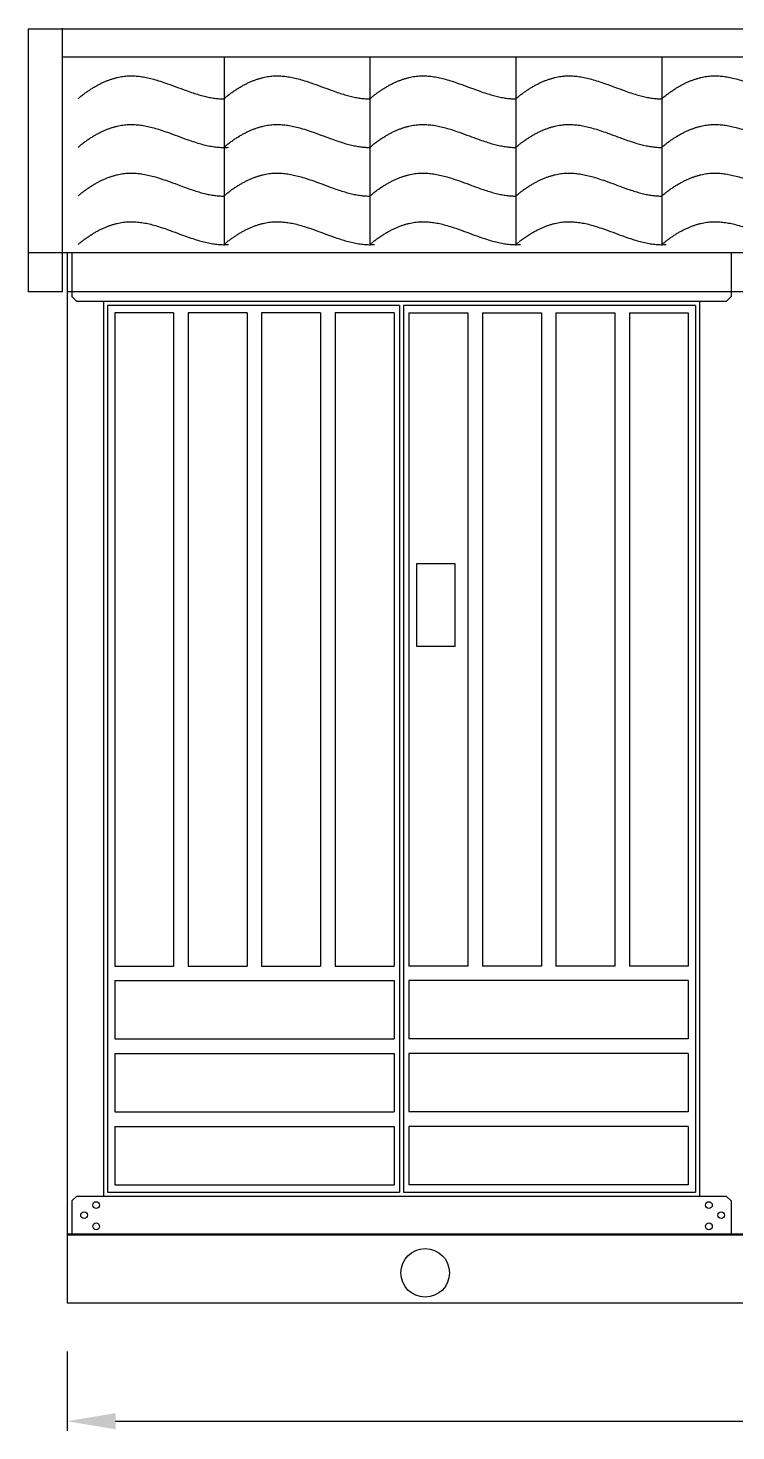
# Model space of a CAD drawing. Extents: x 1225 to 6895, y 909 to 1228.
# Drawn here: x 4666.8 to 4703.1, y 1106.9 to 1179 of the extents above; entities that cross this region are included whole.
import ezdxf

# ---------------------------------------------------------------- set-up
doc = ezdxf.new("R2010")
doc.units = 0
doc.layers.add('__2', color=6, linetype='CONTINUOUS')

msp = doc.modelspace()

# ---------------------------------------------------------------- linework, layer by layer
at = {"layer": '__2', "color": 7}
for p, q in [((4765.77, 1178.972), (4666.77, 1178.972)), ((4666.77, 1178.972), (4666.77, 1165.472)), ((4668.52, 1179.033), (4668.52, 1165.472)), ((4765.77, 1177.535), (4668.504, 1177.535)), ((4676.839, 1177.535), (4676.839, 1167.893)), ((4684.339, 1177.535), (4684.339, 1167.893)), ((4691.839, 1177.535), (4691.839, 1167.893)), ((4699.339, 1177.535), (4699.339, 1167.893)), ((4765.77, 1167.472), (4666.77, 1167.472)), ((4668.77, 1167.472), (4668.77, 1113.472)), ((4669.02, 1167.472), (4669.02, 1165.222)), ((4669.02, 1167.472), (4669.02, 1165.222)), ((4702.895, 1167.472), (4702.895, 1165.222)), ((4668.52, 1165.472), (4666.77, 1165.472)), ((4763.77, 1165.472), (4668.77, 1165.472)), ((4669.27, 1164.972), (4669.02, 1165.222)), ((4702.645, 1164.972), (4702.895, 1165.222)), ((4702.645, 1164.972), (4669.27, 1164.972)), ((4670.645, 1164.972), (4670.645, 1118.972)), ((4685.857, 1164.772), (4670.845, 1164.772)), ((4670.845, 1164.772), (4670.845, 1119.172)), ((4671.22, 1164.397), (4671.22, 1130.797)), ((4674.245, 1164.397), (4671.22, 1164.397)), ((4674.245, 1164.397), (4674.245, 1130.797)), ((4674.995, 1164.397), (4674.995, 1130.797)), ((4678.02, 1164.397), (4674.995, 1164.397)), ((4678.02, 1164.397), (4678.02, 1130.797)), ((4681.795, 1164.397), (4678.77, 1164.397)), ((4678.77, 1164.397), (4678.77, 1130.797)), ((4681.795, 1164.397), (4681.795, 1130.797)), ((4682.545, 1164.397), (4682.545, 1130.797)), ((4685.582, 1164.397), (4682.545, 1164.397)), ((4685.582, 1164.397), (4685.582, 1130.797)), ((4685.857, 1164.772), (4685.857, 1119.172)), ((4686.057, 1164.772), (4686.057, 1119.172)), ((4701.07, 1164.772), (4686.057, 1164.772)), ((4686.332, 1164.397), (4686.332, 1130.797)), ((4686.332, 1164.397), (4689.37, 1164.397)), ((4689.37, 1164.397), (4689.37, 1130.797)), ((4690.12, 1164.397), (4690.12, 1130.797)), ((4690.12, 1164.397), (4693.145, 1164.397)), ((4693.145, 1164.397), (4693.145, 1130.797)), ((4693.895, 1164.397), (4693.895, 1130.797)), ((4693.895, 1164.397), (4696.92, 1164.397)), ((4696.92, 1164.397), (4696.92, 1130.797)), ((4697.67, 1164.397), (4697.67, 1130.797)), ((4697.67, 1164.397), (4700.695, 1164.397)), ((4700.695, 1164.397), (4700.695, 1130.797)), ((4701.07, 1164.772), (4701.07, 1119.172)), ((4701.27, 1164.972), (4701.27, 1118.972)), ((4686.722, 1151.489), (4686.722, 1147.239)), ((4688.722, 1151.489), (4686.722, 1151.489)), ((4688.722, 1147.239), (4688.722, 1151.489)), ((4686.722, 1147.239), (4688.722, 1147.239)), ((4671.22, 1130.797), (4674.245, 1130.797)), ((4674.995, 1130.797), (4678.02, 1130.797)), ((4678.77, 1130.797), (4681.795, 1130.797)), ((4682.545, 1130.797), (4685.582, 1130.797)), ((4689.37, 1130.797), (4686.332, 1130.797)), ((4693.145, 1130.797), (4690.12, 1130.797)), ((4696.92, 1130.797), (4693.895, 1130.797)), ((4700.695, 1130.797), (4697.67, 1130.797)), ((4671.22, 1130.047), (4685.582, 1130.047)), ((4671.22, 1130.047), (4671.22, 1127.047)), ((4685.582, 1130.047), (4685.582, 1127.047)), ((4686.332, 1130.047), (4686.332, 1127.047)), ((4700.695, 1130.047), (4686.332, 1130.047)), ((4700.695, 1130.047), (4700.695, 1127.047)), ((4671.22, 1127.047), (4685.582, 1127.047)), ((4700.695, 1127.047), (4686.332, 1127.047)), ((4671.22, 1126.297), (4685.582, 1126.297)), ((4671.22, 1126.297), (4671.22, 1123.297)), ((4685.582, 1126.297), (4685.582, 1123.297)), ((4700.695, 1126.297), (4686.332, 1126.297)), ((4686.332, 1126.297), (4686.332, 1123.297)), ((4700.695, 1126.297), (4700.695, 1123.297)), ((4671.22, 1123.297), (4685.582, 1123.297)), ((4700.695, 1123.297), (4686.332, 1123.297)), ((4671.22, 1122.547), (4685.582, 1122.547)), ((4671.22, 1122.547), (4671.22, 1119.547)), ((4685.582, 1122.547), (4685.582, 1119.547)), ((4700.695, 1122.547), (4686.332, 1122.547)), ((4686.332, 1122.547), (4686.332, 1119.547)), ((4700.695, 1122.547), (4700.695, 1119.547)), ((4668.77, 1118.972), (4668.77, 1116.972)), ((4669.02, 1118.722), (4669.27, 1118.972)), ((4669.27, 1118.972), (4702.645, 1118.972)), ((4669.27, 1118.972), (4702.645, 1118.972)), ((4670.845, 1119.172), (4685.857, 1119.172)), ((4671.22, 1119.547), (4685.582, 1119.547)), ((4686.057, 1119.172), (4701.07, 1119.172)), ((4700.695, 1119.547), (4686.332, 1119.547)), ((4702.895, 1118.722), (4702.645, 1118.972)), ((4669.02, 1118.722), (4669.02, 1116.972)), ((4702.895, 1118.722), (4702.895, 1116.972)), ((4668.77, 1117.022), (4763.77, 1117.022)), ((4668.77, 1117.022), (4763.77, 1117.022)), ((4668.77, 1116.972), (4763.77, 1116.972)), ((4668.77, 1116.972), (4763.77, 1116.972)), ((4701.27, 1117.022), (4701.27, 1116.972)), ((4668.77, 1113.472), (4763.77, 1113.472))]:
    msp.add_line(p, q, dxfattribs=at)
at = {"layer": '__2'}
for p, q in [((4668.77, 1110.972), (4668.77, 1106.891)), ((4671.27, 1107.391), (4710.017, 1107.391))]:
    msp.add_line(p, q, dxfattribs=at)
at = {"layer": '__2', "color": 7}
for centre, radius in [((4670.272, 1118.506), 0.172), ((4701.758, 1118.506), 0.172), ((4669.646, 1117.988), 0.172), ((4670.272, 1117.413), 0.172), ((4701.758, 1117.413), 0.172), ((4702.383, 1117.988), 0.172), ((4687.176, 1115.021), 1.249)]:
    msp.add_circle(centre, radius, dxfattribs=at)
at = {"layer": '__2'}
for points, knots in [([(4669.339, 1175.403), (4669.387, 1175.443), (4669.484, 1175.525), (4669.633, 1175.641), (4669.784, 1175.752), (4669.938, 1175.856), (4670.093, 1175.955), (4670.25, 1176.047), (4670.407, 1176.132), (4670.564, 1176.21), (4670.721, 1176.281), (4670.878, 1176.344), (4671.034, 1176.4), (4671.189, 1176.448), (4671.342, 1176.489), (4671.494, 1176.522), (4671.645, 1176.547), (4671.788, 1176.563), (4671.926, 1176.573), (4672.059, 1176.576), (4672.194, 1176.573), (4672.332, 1176.565), (4672.473, 1176.552), (4672.669, 1176.525), (4672.921, 1176.478), (4673.238, 1176.399), (4673.578, 1176.296), (4673.985, 1176.157), (4674.432, 1175.99), (4674.866, 1175.829), (4675.233, 1175.701), (4675.54, 1175.604), (4675.824, 1175.527), (4676.093, 1175.467), (4676.352, 1175.424), (4676.599, 1175.398), (4676.76, 1175.395), (4676.839, 1175.393)], [0, 0, 0, 0, 0.189396, 0.378301, 0.566116, 0.752301, 0.936321, 1.117982, 1.296825, 1.472626, 1.64468, 1.813418, 1.97885, 2.141033, 2.299847, 2.455499, 2.608095, 2.757785, 2.888404, 3.021068, 3.156191, 3.294322, 3.435778, 3.581339, 3.887135, 4.205762, 4.558603, 4.953355, 5.49728, 5.987329, 6.343886, 6.663033, 6.951763, 7.229244, 7.489452, 7.73661, 7.973697, 7.973697, 7.973697, 7.973697]), ([(4676.839, 1175.403), (4676.887, 1175.443), (4676.984, 1175.525), (4677.133, 1175.641), (4677.284, 1175.752), (4677.438, 1175.856), (4677.593, 1175.955), (4677.75, 1176.047), (4677.907, 1176.132), (4678.064, 1176.21), (4678.221, 1176.281), (4678.378, 1176.344), (4678.534, 1176.4), (4678.689, 1176.448), (4678.842, 1176.489), (4678.994, 1176.522), (4679.145, 1176.547), (4679.288, 1176.563), (4679.426, 1176.573), (4679.559, 1176.576), (4679.694, 1176.573), (4679.832, 1176.565), (4679.973, 1176.552), (4680.169, 1176.525), (4680.421, 1176.478), (4680.738, 1176.399), (4681.078, 1176.296), (4681.485, 1176.157), (4681.932, 1175.99), (4682.366, 1175.829), (4682.733, 1175.701), (4683.04, 1175.604), (4683.324, 1175.527), (4683.593, 1175.467), (4683.852, 1175.424), (4684.099, 1175.398), (4684.26, 1175.395), (4684.339, 1175.393)], [0, 0, 0, 0, 0.189396, 0.378301, 0.566116, 0.752301, 0.936321, 1.117982, 1.296825, 1.472626, 1.64468, 1.813418, 1.97885, 2.141033, 2.299847, 2.455499, 2.608095, 2.757785, 2.888404, 3.021068, 3.156191, 3.294322, 3.435778, 3.581339, 3.887135, 4.205762, 4.558603, 4.953355, 5.49728, 5.987329, 6.343886, 6.663033, 6.951763, 7.229244, 7.489452, 7.73661, 7.973697, 7.973697, 7.973697, 7.973697]), ([(4684.339, 1175.403), (4684.387, 1175.443), (4684.484, 1175.525), (4684.633, 1175.641), (4684.784, 1175.752), (4684.938, 1175.856), (4685.093, 1175.955), (4685.25, 1176.047), (4685.407, 1176.132), (4685.564, 1176.21), (4685.721, 1176.281), (4685.878, 1176.344), (4686.034, 1176.4), (4686.189, 1176.448), (4686.342, 1176.489), (4686.494, 1176.522), (4686.645, 1176.547), (4686.788, 1176.563), (4686.926, 1176.573), (4687.059, 1176.576), (4687.194, 1176.573), (4687.332, 1176.565), (4687.473, 1176.552), (4687.669, 1176.525), (4687.921, 1176.478), (4688.238, 1176.399), (4688.578, 1176.296), (4688.985, 1176.157), (4689.432, 1175.99), (4689.866, 1175.829), (4690.233, 1175.701), (4690.54, 1175.604), (4690.824, 1175.527), (4691.093, 1175.467), (4691.352, 1175.424), (4691.599, 1175.398), (4691.76, 1175.395), (4691.839, 1175.393)], [0, 0, 0, 0, 0.189396, 0.378301, 0.566116, 0.752301, 0.936321, 1.117982, 1.296825, 1.472626, 1.64468, 1.813418, 1.97885, 2.141033, 2.299847, 2.455499, 2.608095, 2.757785, 2.888404, 3.021068, 3.156191, 3.294322, 3.435778, 3.581339, 3.887135, 4.205762, 4.558603, 4.953355, 5.49728, 5.987329, 6.343886, 6.663033, 6.951763, 7.229244, 7.489452, 7.73661, 7.973697, 7.973697, 7.973697, 7.973697]), ([(4691.839, 1175.403), (4691.887, 1175.443), (4691.984, 1175.525), (4692.133, 1175.641), (4692.284, 1175.752), (4692.438, 1175.856), (4692.593, 1175.955), (4692.75, 1176.047), (4692.907, 1176.132), (4693.064, 1176.21), (4693.221, 1176.281), (4693.378, 1176.344), (4693.534, 1176.4), (4693.689, 1176.448), (4693.842, 1176.489), (4693.994, 1176.522), (4694.145, 1176.547), (4694.288, 1176.563), (4694.426, 1176.573), (4694.559, 1176.576), (4694.694, 1176.573), (4694.832, 1176.565), (4694.973, 1176.552), (4695.169, 1176.525), (4695.421, 1176.478), (4695.738, 1176.399), (4696.078, 1176.296), (4696.485, 1176.157), (4696.932, 1175.99), (4697.366, 1175.829), (4697.733, 1175.701), (4698.04, 1175.604), (4698.324, 1175.527), (4698.593, 1175.467), (4698.852, 1175.424), (4699.099, 1175.398), (4699.26, 1175.395), (4699.339, 1175.393)], [0, 0, 0, 0, 0.189396, 0.378301, 0.566116, 0.752301, 0.936321, 1.117982, 1.296825, 1.472626, 1.64468, 1.813418, 1.97885, 2.141033, 2.299847, 2.455499, 2.608095, 2.757785, 2.888404, 3.021068, 3.156191, 3.294322, 3.435778, 3.581339, 3.887135, 4.205762, 4.558603, 4.953355, 5.49728, 5.987329, 6.343886, 6.663033, 6.951763, 7.229244, 7.489452, 7.73661, 7.973697, 7.973697, 7.973697, 7.973697]), ([(4699.339, 1175.403), (4699.387, 1175.443), (4699.484, 1175.525), (4699.633, 1175.641), (4699.784, 1175.752), (4699.938, 1175.856), (4700.093, 1175.955), (4700.25, 1176.047), (4700.407, 1176.132), (4700.564, 1176.21), (4700.721, 1176.281), (4700.878, 1176.344), (4701.034, 1176.4), (4701.189, 1176.448), (4701.342, 1176.489), (4701.494, 1176.522), (4701.645, 1176.547), (4701.788, 1176.563), (4701.926, 1176.573), (4702.059, 1176.576), (4702.194, 1176.573), (4702.332, 1176.565), (4702.473, 1176.552), (4702.669, 1176.525), (4702.921, 1176.478), (4703.238, 1176.399), (4703.578, 1176.296), (4703.985, 1176.157), (4704.432, 1175.99), (4704.866, 1175.829), (4705.233, 1175.701), (4705.54, 1175.604), (4705.824, 1175.527), (4706.093, 1175.467), (4706.352, 1175.424), (4706.599, 1175.398), (4706.76, 1175.395), (4706.839, 1175.393)], [0, 0, 0, 0, 0.189396, 0.378301, 0.566116, 0.752301, 0.936321, 1.117982, 1.296825, 1.472626, 1.64468, 1.813418, 1.97885, 2.141033, 2.299847, 2.455499, 2.608095, 2.757785, 2.888404, 3.021068, 3.156191, 3.294322, 3.435778, 3.581339, 3.887135, 4.205762, 4.558603, 4.953355, 5.49728, 5.987329, 6.343886, 6.663033, 6.951763, 7.229244, 7.489452, 7.73661, 7.973697, 7.973697, 7.973697, 7.973697]), ([(4669.339, 1172.903), (4669.387, 1172.943), (4669.484, 1173.025), (4669.633, 1173.141), (4669.784, 1173.252), (4669.938, 1173.356), (4670.093, 1173.455), (4670.25, 1173.547), (4670.407, 1173.632), (4670.564, 1173.71), (4670.721, 1173.781), (4670.878, 1173.844), (4671.034, 1173.9), (4671.189, 1173.948), (4671.342, 1173.989), (4671.494, 1174.022), (4671.645, 1174.047), (4671.788, 1174.063), (4671.926, 1174.073), (4672.059, 1174.076), (4672.194, 1174.073), (4672.332, 1174.065), (4672.473, 1174.052), (4672.669, 1174.025), (4672.921, 1173.978), (4673.238, 1173.899), (4673.578, 1173.796), (4673.985, 1173.657), (4674.446, 1173.485), (4674.906, 1173.314), (4675.308, 1173.176), (4675.644, 1173.074), (4675.956, 1172.995), (4676.205, 1172.947), (4676.398, 1172.92), (4676.538, 1172.905), (4676.674, 1172.896), (4676.807, 1172.893), (4676.938, 1172.894), (4677.025, 1172.9), (4677.068, 1172.903)], [0, 0, 0, 0, 0.189396, 0.378301, 0.566116, 0.752301, 0.936321, 1.117982, 1.296825, 1.472626, 1.64468, 1.813418, 1.97885, 2.141033, 2.299847, 2.455499, 2.608095, 2.757785, 2.888404, 3.021068, 3.156191, 3.294322, 3.435778, 3.581339, 3.887135, 4.205762, 4.558603, 4.953355, 5.49728, 6.034212, 6.423971, 6.772441, 7.087193, 7.389305, 7.533106, 7.672835, 7.80925, 7.942656, 8.073582, 8.202425, 8.202425, 8.202425, 8.202425]), ([(4676.839, 1172.903), (4676.887, 1172.943), (4676.984, 1173.025), (4677.133, 1173.141), (4677.284, 1173.252), (4677.438, 1173.356), (4677.593, 1173.455), (4677.75, 1173.547), (4677.907, 1173.632), (4678.064, 1173.71), (4678.221, 1173.781), (4678.378, 1173.844), (4678.534, 1173.9), (4678.689, 1173.948), (4678.842, 1173.989), (4678.994, 1174.022), (4679.145, 1174.047), (4679.288, 1174.063), (4679.426, 1174.073), (4679.559, 1174.076), (4679.694, 1174.073), (4679.832, 1174.065), (4679.973, 1174.052), (4680.169, 1174.025), (4680.421, 1173.978), (4680.738, 1173.899), (4681.078, 1173.796), (4681.485, 1173.657), (4681.932, 1173.49), (4682.366, 1173.329), (4682.733, 1173.201), (4683.04, 1173.104), (4683.324, 1173.027), (4683.593, 1172.967), (4683.852, 1172.924), (4684.099, 1172.898), (4684.26, 1172.895), (4684.339, 1172.893)], [0, 0, 0, 0, 0.189396, 0.378301, 0.566116, 0.752301, 0.936321, 1.117982, 1.296825, 1.472626, 1.64468, 1.813418, 1.97885, 2.141033, 2.299847, 2.455499, 2.608095, 2.757785, 2.888404, 3.021068, 3.156191, 3.294322, 3.435778, 3.581339, 3.887135, 4.205762, 4.558603, 4.953355, 5.49728, 5.987329, 6.343886, 6.663033, 6.951763, 7.229244, 7.489452, 7.73661, 7.973697, 7.973697, 7.973697, 7.973697]), ([(4684.339, 1172.903), (4684.387, 1172.943), (4684.484, 1173.025), (4684.633, 1173.141), (4684.784, 1173.252), (4684.938, 1173.356), (4685.093, 1173.455), (4685.25, 1173.547), (4685.407, 1173.632), (4685.564, 1173.71), (4685.721, 1173.781), (4685.878, 1173.844), (4686.034, 1173.9), (4686.189, 1173.948), (4686.342, 1173.989), (4686.494, 1174.022), (4686.645, 1174.047), (4686.788, 1174.063), (4686.926, 1174.073), (4687.059, 1174.076), (4687.194, 1174.073), (4687.332, 1174.065), (4687.473, 1174.052), (4687.669, 1174.025), (4687.921, 1173.978), (4688.238, 1173.899), (4688.578, 1173.796), (4688.985, 1173.657), (4689.432, 1173.49), (4689.866, 1173.329), (4690.233, 1173.201), (4690.54, 1173.104), (4690.824, 1173.027), (4691.093, 1172.967), (4691.352, 1172.924), (4691.599, 1172.898), (4691.76, 1172.895), (4691.839, 1172.893)], [0, 0, 0, 0, 0.189396, 0.378301, 0.566116, 0.752301, 0.936321, 1.117982, 1.296825, 1.472626, 1.64468, 1.813418, 1.97885, 2.141033, 2.299847, 2.455499, 2.608095, 2.757785, 2.888404, 3.021068, 3.156191, 3.294322, 3.435778, 3.581339, 3.887135, 4.205762, 4.558603, 4.953355, 5.49728, 5.987329, 6.343886, 6.663033, 6.951763, 7.229244, 7.489452, 7.73661, 7.973697, 7.973697, 7.973697, 7.973697]), ([(4691.839, 1172.903), (4691.887, 1172.943), (4691.984, 1173.025), (4692.133, 1173.141), (4692.284, 1173.252), (4692.438, 1173.356), (4692.593, 1173.455), (4692.75, 1173.547), (4692.907, 1173.632), (4693.064, 1173.71), (4693.221, 1173.781), (4693.378, 1173.844), (4693.534, 1173.9), (4693.689, 1173.948), (4693.842, 1173.989), (4693.994, 1174.022), (4694.145, 1174.047), (4694.288, 1174.063), (4694.426, 1174.073), (4694.559, 1174.076), (4694.694, 1174.073), (4694.832, 1174.065), (4694.973, 1174.052), (4695.169, 1174.025), (4695.421, 1173.978), (4695.738, 1173.899), (4696.078, 1173.796), (4696.485, 1173.657), (4696.932, 1173.49), (4697.366, 1173.329), (4697.733, 1173.201), (4698.04, 1173.104), (4698.324, 1173.027), (4698.593, 1172.967), (4698.852, 1172.924), (4699.099, 1172.898), (4699.26, 1172.895), (4699.339, 1172.893)], [0, 0, 0, 0, 0.189396, 0.378301, 0.566116, 0.752301, 0.936321, 1.117982, 1.296825, 1.472626, 1.64468, 1.813418, 1.97885, 2.141033, 2.299847, 2.455499, 2.608095, 2.757785, 2.888404, 3.021068, 3.156191, 3.294322, 3.435778, 3.581339, 3.887135, 4.205762, 4.558603, 4.953355, 5.49728, 5.987329, 6.343886, 6.663033, 6.951763, 7.229244, 7.489452, 7.73661, 7.973697, 7.973697, 7.973697, 7.973697]), ([(4699.339, 1172.903), (4699.387, 1172.943), (4699.484, 1173.025), (4699.633, 1173.141), (4699.784, 1173.252), (4699.938, 1173.356), (4700.093, 1173.455), (4700.25, 1173.547), (4700.407, 1173.632), (4700.564, 1173.71), (4700.721, 1173.781), (4700.878, 1173.844), (4701.034, 1173.9), (4701.189, 1173.948), (4701.342, 1173.989), (4701.494, 1174.022), (4701.645, 1174.047), (4701.788, 1174.063), (4701.926, 1174.073), (4702.059, 1174.076), (4702.194, 1174.073), (4702.332, 1174.065), (4702.473, 1174.052), (4702.669, 1174.025), (4702.921, 1173.978), (4703.238, 1173.899), (4703.578, 1173.796), (4703.985, 1173.657), (4704.432, 1173.49), (4704.866, 1173.329), (4705.233, 1173.201), (4705.54, 1173.104), (4705.824, 1173.027), (4706.093, 1172.967), (4706.352, 1172.924), (4706.599, 1172.898), (4706.76, 1172.895), (4706.839, 1172.893)], [0, 0, 0, 0, 0.189396, 0.378301, 0.566116, 0.752301, 0.936321, 1.117982, 1.296825, 1.472626, 1.64468, 1.813418, 1.97885, 2.141033, 2.299847, 2.455499, 2.608095, 2.757785, 2.888404, 3.021068, 3.156191, 3.294322, 3.435778, 3.581339, 3.887135, 4.205762, 4.558603, 4.953355, 5.49728, 5.987329, 6.343886, 6.663033, 6.951763, 7.229244, 7.489452, 7.73661, 7.973697, 7.973697, 7.973697, 7.973697]), ([(4669.339, 1170.403), (4669.387, 1170.443), (4669.484, 1170.525), (4669.633, 1170.641), (4669.784, 1170.752), (4669.938, 1170.856), (4670.093, 1170.955), (4670.25, 1171.047), (4670.407, 1171.132), (4670.564, 1171.21), (4670.721, 1171.281), (4670.878, 1171.344), (4671.034, 1171.4), (4671.189, 1171.448), (4671.342, 1171.489), (4671.494, 1171.522), (4671.645, 1171.547), (4671.788, 1171.563), (4671.926, 1171.573), (4672.059, 1171.576), (4672.194, 1171.573), (4672.332, 1171.565), (4672.473, 1171.552), (4672.669, 1171.525), (4672.921, 1171.478), (4673.238, 1171.399), (4673.578, 1171.296), (4673.985, 1171.157), (4674.432, 1170.99), (4674.866, 1170.829), (4675.233, 1170.701), (4675.54, 1170.604), (4675.824, 1170.527), (4676.093, 1170.467), (4676.352, 1170.424), (4676.599, 1170.398), (4676.76, 1170.395), (4676.839, 1170.393)], [0, 0, 0, 0, 0.189396, 0.378301, 0.566116, 0.752301, 0.936321, 1.117982, 1.296825, 1.472626, 1.64468, 1.813418, 1.97885, 2.141033, 2.299847, 2.455499, 2.608095, 2.757785, 2.888404, 3.021068, 3.156191, 3.294322, 3.435778, 3.581339, 3.887135, 4.205762, 4.558603, 4.953355, 5.49728, 5.987329, 6.343886, 6.663033, 6.951763, 7.229244, 7.489452, 7.73661, 7.973697, 7.973697, 7.973697, 7.973697]), ([(4676.839, 1170.403), (4676.887, 1170.443), (4676.984, 1170.525), (4677.133, 1170.641), (4677.284, 1170.752), (4677.438, 1170.856), (4677.593, 1170.955), (4677.75, 1171.047), (4677.907, 1171.132), (4678.064, 1171.21), (4678.221, 1171.281), (4678.378, 1171.344), (4678.534, 1171.4), (4678.689, 1171.448), (4678.842, 1171.489), (4678.994, 1171.522), (4679.145, 1171.547), (4679.288, 1171.563), (4679.426, 1171.573), (4679.559, 1171.576), (4679.694, 1171.573), (4679.832, 1171.565), (4679.973, 1171.552), (4680.169, 1171.525), (4680.421, 1171.478), (4680.738, 1171.399), (4681.078, 1171.296), (4681.485, 1171.157), (4681.932, 1170.99), (4682.366, 1170.829), (4682.733, 1170.701), (4683.04, 1170.604), (4683.324, 1170.527), (4683.593, 1170.467), (4683.852, 1170.424), (4684.099, 1170.398), (4684.26, 1170.395), (4684.339, 1170.393)], [0, 0, 0, 0, 0.189396, 0.378301, 0.566116, 0.752301, 0.936321, 1.117982, 1.296825, 1.472626, 1.64468, 1.813418, 1.97885, 2.141033, 2.299847, 2.455499, 2.608095, 2.757785, 2.888404, 3.021068, 3.156191, 3.294322, 3.435778, 3.581339, 3.887135, 4.205762, 4.558603, 4.953355, 5.49728, 5.987329, 6.343886, 6.663033, 6.951763, 7.229244, 7.489452, 7.73661, 7.973697, 7.973697, 7.973697, 7.973697]), ([(4684.339, 1170.403), (4684.387, 1170.443), (4684.484, 1170.525), (4684.633, 1170.641), (4684.784, 1170.752), (4684.938, 1170.856), (4685.093, 1170.955), (4685.25, 1171.047), (4685.407, 1171.132), (4685.564, 1171.21), (4685.721, 1171.281), (4685.878, 1171.344), (4686.034, 1171.4), (4686.189, 1171.448), (4686.342, 1171.489), (4686.494, 1171.522), (4686.645, 1171.547), (4686.788, 1171.563), (4686.926, 1171.573), (4687.059, 1171.576), (4687.194, 1171.573), (4687.332, 1171.565), (4687.473, 1171.552), (4687.669, 1171.525), (4687.921, 1171.478), (4688.238, 1171.399), (4688.578, 1171.296), (4688.985, 1171.157), (4689.432, 1170.99), (4689.866, 1170.829), (4690.233, 1170.701), (4690.54, 1170.604), (4690.824, 1170.527), (4691.093, 1170.467), (4691.352, 1170.424), (4691.599, 1170.398), (4691.76, 1170.395), (4691.839, 1170.393)], [0, 0, 0, 0, 0.189396, 0.378301, 0.566116, 0.752301, 0.936321, 1.117982, 1.296825, 1.472626, 1.64468, 1.813418, 1.97885, 2.141033, 2.299847, 2.455499, 2.608095, 2.757785, 2.888404, 3.021068, 3.156191, 3.294322, 3.435778, 3.581339, 3.887135, 4.205762, 4.558603, 4.953355, 5.49728, 5.987329, 6.343886, 6.663033, 6.951763, 7.229244, 7.489452, 7.73661, 7.973697, 7.973697, 7.973697, 7.973697]), ([(4691.839, 1170.403), (4691.887, 1170.443), (4691.984, 1170.525), (4692.133, 1170.641), (4692.284, 1170.752), (4692.438, 1170.856), (4692.593, 1170.955), (4692.75, 1171.047), (4692.907, 1171.132), (4693.064, 1171.21), (4693.221, 1171.281), (4693.378, 1171.344), (4693.534, 1171.4), (4693.689, 1171.448), (4693.842, 1171.489), (4693.994, 1171.522), (4694.145, 1171.547), (4694.288, 1171.563), (4694.426, 1171.573), (4694.559, 1171.576), (4694.694, 1171.573), (4694.832, 1171.565), (4694.973, 1171.552), (4695.169, 1171.525), (4695.421, 1171.478), (4695.738, 1171.399), (4696.078, 1171.296), (4696.485, 1171.157), (4696.932, 1170.99), (4697.366, 1170.829), (4697.733, 1170.701), (4698.04, 1170.604), (4698.324, 1170.527), (4698.593, 1170.467), (4698.852, 1170.424), (4699.099, 1170.398), (4699.26, 1170.395), (4699.339, 1170.393)], [0, 0, 0, 0, 0.189396, 0.378301, 0.566116, 0.752301, 0.936321, 1.117982, 1.296825, 1.472626, 1.64468, 1.813418, 1.97885, 2.141033, 2.299847, 2.455499, 2.608095, 2.757785, 2.888404, 3.021068, 3.156191, 3.294322, 3.435778, 3.581339, 3.887135, 4.205762, 4.558603, 4.953355, 5.49728, 5.987329, 6.343886, 6.663033, 6.951763, 7.229244, 7.489452, 7.73661, 7.973697, 7.973697, 7.973697, 7.973697]), ([(4699.339, 1170.403), (4699.387, 1170.443), (4699.484, 1170.525), (4699.633, 1170.641), (4699.784, 1170.752), (4699.938, 1170.856), (4700.093, 1170.955), (4700.25, 1171.047), (4700.407, 1171.132), (4700.564, 1171.21), (4700.721, 1171.281), (4700.878, 1171.344), (4701.034, 1171.4), (4701.189, 1171.448), (4701.342, 1171.489), (4701.494, 1171.522), (4701.645, 1171.547), (4701.788, 1171.563), (4701.926, 1171.573), (4702.059, 1171.576), (4702.194, 1171.573), (4702.332, 1171.565), (4702.473, 1171.552), (4702.669, 1171.525), (4702.921, 1171.478), (4703.238, 1171.399), (4703.578, 1171.296), (4703.985, 1171.157), (4704.432, 1170.99), (4704.866, 1170.829), (4705.233, 1170.701), (4705.54, 1170.604), (4705.824, 1170.527), (4706.093, 1170.467), (4706.352, 1170.424), (4706.599, 1170.398), (4706.76, 1170.395), (4706.839, 1170.393)], [0, 0, 0, 0, 0.189396, 0.378301, 0.566116, 0.752301, 0.936321, 1.117982, 1.296825, 1.472626, 1.64468, 1.813418, 1.97885, 2.141033, 2.299847, 2.455499, 2.608095, 2.757785, 2.888404, 3.021068, 3.156191, 3.294322, 3.435778, 3.581339, 3.887135, 4.205762, 4.558603, 4.953355, 5.49728, 5.987329, 6.343886, 6.663033, 6.951763, 7.229244, 7.489452, 7.73661, 7.973697, 7.973697, 7.973697, 7.973697]), ([(4669.339, 1167.903), (4669.387, 1167.943), (4669.484, 1168.025), (4669.633, 1168.141), (4669.784, 1168.252), (4669.938, 1168.356), (4670.093, 1168.455), (4670.25, 1168.547), (4670.407, 1168.632), (4670.564, 1168.71), (4670.721, 1168.781), (4670.878, 1168.844), (4671.034, 1168.9), (4671.189, 1168.948), (4671.342, 1168.989), (4671.494, 1169.022), (4671.645, 1169.047), (4671.788, 1169.063), (4671.926, 1169.073), (4672.059, 1169.076), (4672.194, 1169.073), (4672.332, 1169.065), (4672.473, 1169.052), (4672.669, 1169.025), (4672.921, 1168.978), (4673.238, 1168.899), (4673.578, 1168.796), (4673.985, 1168.657), (4674.446, 1168.485), (4674.906, 1168.314), (4675.308, 1168.176), (4675.644, 1168.074), (4675.956, 1167.995), (4676.205, 1167.947), (4676.398, 1167.92), (4676.538, 1167.905), (4676.674, 1167.896), (4676.807, 1167.893), (4676.938, 1167.894), (4677.025, 1167.9), (4677.068, 1167.903)], [0, 0, 0, 0, 0.189396, 0.378301, 0.566116, 0.752301, 0.936321, 1.117982, 1.296825, 1.472626, 1.64468, 1.813418, 1.97885, 2.141033, 2.299847, 2.455499, 2.608095, 2.757785, 2.888404, 3.021068, 3.156191, 3.294322, 3.435778, 3.581339, 3.887135, 4.205762, 4.558603, 4.953355, 5.49728, 6.034212, 6.423971, 6.772441, 7.087193, 7.389305, 7.533106, 7.672835, 7.80925, 7.942656, 8.073582, 8.202425, 8.202425, 8.202425, 8.202425]), ([(4676.839, 1167.903), (4676.887, 1167.943), (4676.984, 1168.025), (4677.133, 1168.141), (4677.284, 1168.252), (4677.438, 1168.356), (4677.593, 1168.455), (4677.75, 1168.547), (4677.907, 1168.632), (4678.064, 1168.71), (4678.221, 1168.781), (4678.378, 1168.844), (4678.534, 1168.9), (4678.689, 1168.948), (4678.842, 1168.989), (4678.994, 1169.022), (4679.145, 1169.047), (4679.288, 1169.063), (4679.426, 1169.073), (4679.559, 1169.076), (4679.694, 1169.073), (4679.832, 1169.065), (4679.973, 1169.052), (4680.169, 1169.025), (4680.421, 1168.978), (4680.738, 1168.899), (4681.078, 1168.796), (4681.485, 1168.657), (4681.946, 1168.485), (4682.406, 1168.314), (4682.808, 1168.176), (4683.144, 1168.074), (4683.456, 1167.995), (4683.705, 1167.947), (4683.898, 1167.92), (4684.038, 1167.905), (4684.174, 1167.896), (4684.307, 1167.893), (4684.438, 1167.894), (4684.525, 1167.9), (4684.568, 1167.903)], [0, 0, 0, 0, 0.189396, 0.378301, 0.566116, 0.752301, 0.936321, 1.117982, 1.296825, 1.472626, 1.64468, 1.813418, 1.97885, 2.141033, 2.299847, 2.455499, 2.608095, 2.757785, 2.888404, 3.021068, 3.156191, 3.294322, 3.435778, 3.581339, 3.887135, 4.205762, 4.558603, 4.953355, 5.49728, 6.034212, 6.423971, 6.772441, 7.087193, 7.389305, 7.533106, 7.672835, 7.80925, 7.942656, 8.073582, 8.202425, 8.202425, 8.202425, 8.202425]), ([(4676.839, 1167.903), (4676.887, 1167.943), (4676.984, 1168.025), (4677.133, 1168.141), (4677.284, 1168.252), (4677.438, 1168.356), (4677.593, 1168.455), (4677.75, 1168.547), (4677.907, 1168.632), (4678.064, 1168.71), (4678.221, 1168.781), (4678.378, 1168.844), (4678.534, 1168.9), (4678.689, 1168.948), (4678.842, 1168.989), (4678.994, 1169.022), (4679.145, 1169.047), (4679.288, 1169.063), (4679.426, 1169.073), (4679.559, 1169.076), (4679.694, 1169.073), (4679.832, 1169.065), (4679.973, 1169.052), (4680.169, 1169.025), (4680.421, 1168.978), (4680.738, 1168.899), (4681.078, 1168.796), (4681.485, 1168.657), (4681.946, 1168.485), (4682.406, 1168.314), (4682.808, 1168.176), (4683.144, 1168.074), (4683.456, 1167.995), (4683.705, 1167.947), (4683.898, 1167.92), (4684.038, 1167.905), (4684.174, 1167.896), (4684.307, 1167.893), (4684.438, 1167.894), (4684.525, 1167.9), (4684.568, 1167.903)], [0, 0, 0, 0, 0.189396, 0.378301, 0.566116, 0.752301, 0.936321, 1.117982, 1.296825, 1.472626, 1.64468, 1.813418, 1.97885, 2.141033, 2.299847, 2.455499, 2.608095, 2.757785, 2.888404, 3.021068, 3.156191, 3.294322, 3.435778, 3.581339, 3.887135, 4.205762, 4.558603, 4.953355, 5.49728, 6.034212, 6.423971, 6.772441, 7.087193, 7.389305, 7.533106, 7.672835, 7.80925, 7.942656, 8.073582, 8.202425, 8.202425, 8.202425, 8.202425]), ([(4684.339, 1167.903), (4684.387, 1167.943), (4684.484, 1168.025), (4684.633, 1168.141), (4684.784, 1168.252), (4684.938, 1168.356), (4685.093, 1168.455), (4685.25, 1168.547), (4685.407, 1168.632), (4685.564, 1168.71), (4685.721, 1168.781), (4685.878, 1168.844), (4686.034, 1168.9), (4686.189, 1168.948), (4686.342, 1168.989), (4686.494, 1169.022), (4686.645, 1169.047), (4686.788, 1169.063), (4686.926, 1169.073), (4687.059, 1169.076), (4687.194, 1169.073), (4687.332, 1169.065), (4687.473, 1169.052), (4687.669, 1169.025), (4687.921, 1168.978), (4688.238, 1168.899), (4688.578, 1168.796), (4688.985, 1168.657), (4689.446, 1168.485), (4689.906, 1168.314), (4690.308, 1168.176), (4690.644, 1168.074), (4690.956, 1167.995), (4691.205, 1167.947), (4691.398, 1167.92), (4691.538, 1167.905), (4691.674, 1167.896), (4691.807, 1167.893), (4691.938, 1167.894), (4692.025, 1167.9), (4692.068, 1167.903)], [0, 0, 0, 0, 0.189396, 0.378301, 0.566116, 0.752301, 0.936321, 1.117982, 1.296825, 1.472626, 1.64468, 1.813418, 1.97885, 2.141033, 2.299847, 2.455499, 2.608095, 2.757785, 2.888404, 3.021068, 3.156191, 3.294322, 3.435778, 3.581339, 3.887135, 4.205762, 4.558603, 4.953355, 5.49728, 6.034212, 6.423971, 6.772441, 7.087193, 7.389305, 7.533106, 7.672835, 7.80925, 7.942656, 8.073582, 8.202425, 8.202425, 8.202425, 8.202425]), ([(4691.839, 1167.903), (4691.887, 1167.943), (4691.984, 1168.025), (4692.133, 1168.141), (4692.284, 1168.252), (4692.438, 1168.356), (4692.593, 1168.455), (4692.75, 1168.547), (4692.907, 1168.632), (4693.064, 1168.71), (4693.221, 1168.781), (4693.378, 1168.844), (4693.534, 1168.9), (4693.689, 1168.948), (4693.842, 1168.989), (4693.994, 1169.022), (4694.145, 1169.047), (4694.288, 1169.063), (4694.426, 1169.073), (4694.559, 1169.076), (4694.694, 1169.073), (4694.832, 1169.065), (4694.973, 1169.052), (4695.169, 1169.025), (4695.421, 1168.978), (4695.738, 1168.899), (4696.078, 1168.796), (4696.485, 1168.657), (4696.946, 1168.485), (4697.406, 1168.314), (4697.808, 1168.176), (4698.144, 1168.074), (4698.456, 1167.995), (4698.705, 1167.947), (4698.898, 1167.92), (4699.038, 1167.905), (4699.174, 1167.896), (4699.307, 1167.893), (4699.438, 1167.894), (4699.525, 1167.9), (4699.568, 1167.903)], [0, 0, 0, 0, 0.189396, 0.378301, 0.566116, 0.752301, 0.936321, 1.117982, 1.296825, 1.472626, 1.64468, 1.813418, 1.97885, 2.141033, 2.299847, 2.455499, 2.608095, 2.757785, 2.888404, 3.021068, 3.156191, 3.294322, 3.435778, 3.581339, 3.887135, 4.205762, 4.558603, 4.953355, 5.49728, 6.034212, 6.423971, 6.772441, 7.087193, 7.389305, 7.533106, 7.672835, 7.80925, 7.942656, 8.073582, 8.202425, 8.202425, 8.202425, 8.202425]), ([(4699.339, 1167.903), (4699.387, 1167.943), (4699.484, 1168.025), (4699.633, 1168.141), (4699.784, 1168.252), (4699.938, 1168.356), (4700.093, 1168.455), (4700.25, 1168.547), (4700.407, 1168.632), (4700.564, 1168.71), (4700.721, 1168.781), (4700.878, 1168.844), (4701.034, 1168.9), (4701.189, 1168.948), (4701.342, 1168.989), (4701.494, 1169.022), (4701.645, 1169.047), (4701.788, 1169.063), (4701.926, 1169.073), (4702.059, 1169.076), (4702.194, 1169.073), (4702.332, 1169.065), (4702.473, 1169.052), (4702.669, 1169.025), (4702.921, 1168.978), (4703.238, 1168.899), (4703.578, 1168.796), (4703.985, 1168.657), (4704.446, 1168.485), (4704.906, 1168.314), (4705.308, 1168.176), (4705.644, 1168.074), (4705.956, 1167.995), (4706.205, 1167.947), (4706.398, 1167.92), (4706.538, 1167.905), (4706.674, 1167.896), (4706.807, 1167.893), (4706.938, 1167.894), (4707.025, 1167.9), (4707.068, 1167.903)], [0, 0, 0, 0, 0.189396, 0.378301, 0.566116, 0.752301, 0.936321, 1.117982, 1.296825, 1.472626, 1.64468, 1.813418, 1.97885, 2.141033, 2.299847, 2.455499, 2.608095, 2.757785, 2.888404, 3.021068, 3.156191, 3.294322, 3.435778, 3.581339, 3.887135, 4.205762, 4.558603, 4.953355, 5.49728, 6.034212, 6.423971, 6.772441, 7.087193, 7.389305, 7.533106, 7.672835, 7.80925, 7.942656, 8.073582, 8.202425, 8.202425, 8.202425, 8.202425])]:
    msp.add_open_spline(points, degree=3, knots=knots, dxfattribs=at)
msp.add_solid([(4671.27, 1107.808), (4671.27, 1106.974), (4668.77, 1107.391)], dxfattribs=at)

doc.saveas('drawing.dxf')
